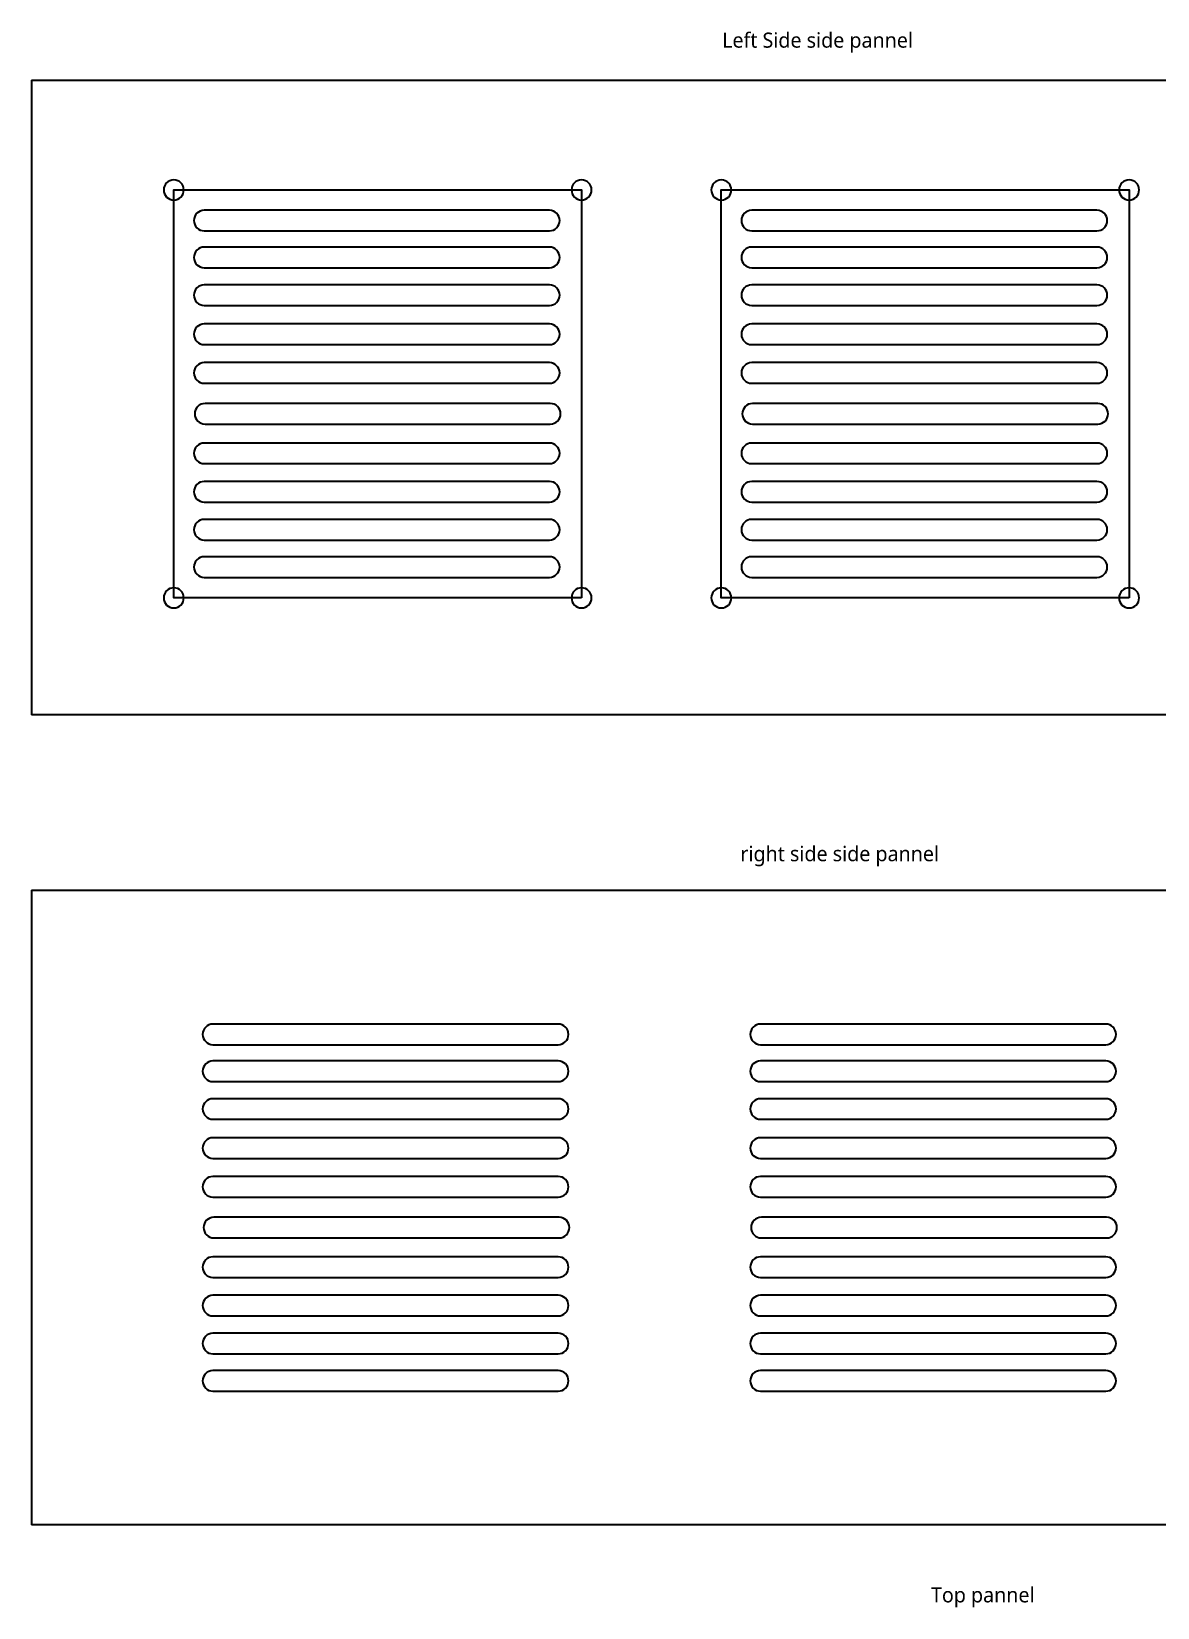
# Model space of a CAD drawing. Header units: inches. Extents: x 4 to 816, y 71 to 808.
# Drawn here: x 441.8 to 656.2, y 425.1 to 725.1 of the extents above; entities that cross this region are included whole.
import ezdxf

# ---------------------------------------------------------------- set-up
doc = ezdxf.new("R2010")
doc.units = ezdxf.units.IN
doc.header["$MEASUREMENT"] = 0
doc.layers.add('Layer 1', color=7, linetype='Continuous')

# ---------------------------------------------------------------- blocks, each defined once
blk = doc.blocks.new('block 41')
at = {"layer": 'Layer 1', "color": 240, "lineweight": 35, "true_color": 0xed1c24}
blk.add_lwpolyline([(441.79, 715.8), (790.74, 715.8), (790.74, 595.01), (441.79, 595.01)], dxfattribs=at)
blk = doc.blocks.new('block 42')
at = {"layer": 'Layer 1', "color": 240, "lineweight": 35, "true_color": 0xed1c24}
blk.add_lwpolyline([(441.79, 715.8), (441.79, 595.01)], dxfattribs=at)
blk = doc.blocks.new('block 49')
at = {"layer": 'Layer 1', "color": 140, "lineweight": 35, "true_color": 0x00adef}
blk.add_lwpolyline([(546.53, 617.26), (468.88, 617.26), (468.88, 694.91), (546.53, 694.91), (546.53, 617.26)], dxfattribs=at)
blk = doc.blocks.new('block 50')
at = {"layer": 'Layer 1', "color": 240, "lineweight": 35, "true_color": 0xed1c24}
blk.add_open_spline([(470.8, 694.91), (470.8, 693.85), (469.94, 692.99), (468.88, 692.99), (467.82, 692.99), (466.97, 693.85), (466.97, 694.91), (466.97, 695.97), (467.82, 696.82), (468.88, 696.82), (469.94, 696.82), (470.8, 695.97), (470.8, 694.91)], degree=3, knots=[0, 0, 0, 0, 1, 1, 1, 2, 2, 2, 3, 3, 3, 4, 4, 4, 4], dxfattribs=at)
blk = doc.blocks.new('block 51')
at = {"layer": 'Layer 1', "color": 240, "lineweight": 35, "true_color": 0xed1c24}
blk.add_open_spline([(548.45, 694.91), (548.45, 693.85), (547.59, 692.99), (546.53, 692.99), (545.48, 692.99), (544.62, 693.85), (544.62, 694.91), (544.62, 695.97), (545.48, 696.82), (546.53, 696.82), (547.59, 696.82), (548.45, 695.97), (548.45, 694.91)], degree=3, knots=[0, 0, 0, 0, 1, 1, 1, 2, 2, 2, 3, 3, 3, 4, 4, 4, 4], dxfattribs=at)
blk = doc.blocks.new('block 52')
at = {"layer": 'Layer 1', "color": 240, "lineweight": 35, "true_color": 0xed1c24}
blk.add_open_spline([(548.45, 617.26), (548.45, 616.2), (547.59, 615.34), (546.53, 615.34), (545.48, 615.34), (544.62, 616.2), (544.62, 617.26), (544.62, 618.31), (545.48, 619.17), (546.53, 619.17), (547.59, 619.17), (548.45, 618.31), (548.45, 617.26)], degree=3, knots=[0, 0, 0, 0, 1, 1, 1, 2, 2, 2, 3, 3, 3, 4, 4, 4, 4], dxfattribs=at)
blk = doc.blocks.new('block 53')
at = {"layer": 'Layer 1', "color": 240, "lineweight": 35, "true_color": 0xed1c24}
blk.add_open_spline([(470.8, 617.26), (470.8, 616.2), (469.94, 615.34), (468.88, 615.34), (467.82, 615.34), (466.97, 616.2), (466.97, 617.26), (466.97, 618.31), (467.82, 619.17), (468.88, 619.17), (469.94, 619.17), (470.8, 618.31), (470.8, 617.26)], degree=3, knots=[0, 0, 0, 0, 1, 1, 1, 2, 2, 2, 3, 3, 3, 4, 4, 4, 4], dxfattribs=at)
blk = doc.blocks.new('block 54')
at = {"layer": 'Layer 1', "color": 240, "lineweight": 35, "true_color": 0xed1c24}
blk.add_open_spline([(540.41, 687.12), (540.41, 687.12), (474.67, 687.12), (474.67, 687.12), (473.59, 687.12), (472.71, 688.01), (472.71, 689.08), (472.71, 690.16), (473.59, 691.05), (474.67, 691.05), (474.67, 691.05), (540.41, 691.05), (540.41, 691.05), (541.49, 691.05), (542.37, 690.16), (542.37, 689.08), (542.37, 688.01), (541.49, 687.12), (540.41, 687.12)], degree=3, knots=[0, 0, 0, 0, 1, 1, 1, 2, 2, 2, 3, 3, 3, 4, 4, 4, 5, 5, 5, 6, 6, 6, 6], dxfattribs=at)
blk = doc.blocks.new('block 55')
at = {"layer": 'Layer 1', "color": 240, "lineweight": 35, "true_color": 0xed1c24}
blk.add_open_spline([(540.41, 680.1), (540.41, 680.1), (474.67, 680.1), (474.67, 680.1), (473.59, 680.1), (472.71, 680.99), (472.71, 682.07), (472.71, 683.14), (473.59, 684.03), (474.67, 684.03), (474.67, 684.03), (540.41, 684.03), (540.41, 684.03), (541.49, 684.03), (542.37, 683.14), (542.37, 682.07), (542.37, 680.99), (541.49, 680.1), (540.41, 680.1)], degree=3, knots=[0, 0, 0, 0, 1, 1, 1, 2, 2, 2, 3, 3, 3, 4, 4, 4, 5, 5, 5, 6, 6, 6, 6], dxfattribs=at)
blk = doc.blocks.new('block 56')
at = {"layer": 'Layer 1', "color": 240, "lineweight": 35, "true_color": 0xed1c24}
blk.add_open_spline([(540.41, 672.92), (540.41, 672.92), (474.67, 672.92), (474.67, 672.92), (473.59, 672.92), (472.71, 673.8), (472.71, 674.88), (472.71, 675.96), (473.59, 676.84), (474.67, 676.84), (474.67, 676.84), (540.41, 676.84), (540.41, 676.84), (541.49, 676.84), (542.37, 675.96), (542.37, 674.88), (542.37, 673.8), (541.49, 672.92), (540.41, 672.92)], degree=3, knots=[0, 0, 0, 0, 1, 1, 1, 2, 2, 2, 3, 3, 3, 4, 4, 4, 5, 5, 5, 6, 6, 6, 6], dxfattribs=at)
blk = doc.blocks.new('block 57')
at = {"layer": 'Layer 1', "color": 240, "lineweight": 35, "true_color": 0xed1c24}
blk.add_open_spline([(540.41, 665.48), (540.41, 665.48), (474.67, 665.48), (474.67, 665.48), (473.59, 665.48), (472.71, 666.36), (472.71, 667.44), (472.71, 668.52), (473.59, 669.4), (474.67, 669.4), (474.67, 669.4), (540.41, 669.4), (540.41, 669.4), (541.49, 669.4), (542.37, 668.52), (542.37, 667.44), (542.37, 666.36), (541.49, 665.48), (540.41, 665.48)], degree=3, knots=[0, 0, 0, 0, 1, 1, 1, 2, 2, 2, 3, 3, 3, 4, 4, 4, 5, 5, 5, 6, 6, 6, 6], dxfattribs=at)
blk = doc.blocks.new('block 58')
at = {"layer": 'Layer 1', "color": 240, "lineweight": 35, "true_color": 0xed1c24}
blk.add_open_spline([(540.41, 658.11), (540.41, 658.11), (474.67, 658.11), (474.67, 658.11), (473.59, 658.11), (472.71, 658.99), (472.71, 660.07), (472.71, 661.15), (473.59, 662.04), (474.67, 662.04), (474.67, 662.04), (540.41, 662.04), (540.41, 662.04), (541.49, 662.04), (542.37, 661.15), (542.37, 660.07), (542.37, 658.99), (541.49, 658.11), (540.41, 658.11)], degree=3, knots=[0, 0, 0, 0, 1, 1, 1, 2, 2, 2, 3, 3, 3, 4, 4, 4, 5, 5, 5, 6, 6, 6, 6], dxfattribs=at)
blk = doc.blocks.new('block 59')
at = {"layer": 'Layer 1', "color": 240, "lineweight": 35, "true_color": 0xed1c24}
blk.add_open_spline([(540.58, 650.35), (540.58, 650.35), (474.84, 650.35), (474.84, 650.35), (473.76, 650.35), (472.87, 651.23), (472.87, 652.31), (472.87, 653.39), (473.76, 654.27), (474.84, 654.27), (474.84, 654.27), (540.58, 654.27), (540.58, 654.27), (541.66, 654.27), (542.54, 653.39), (542.54, 652.31), (542.54, 651.23), (541.66, 650.35), (540.58, 650.35)], degree=3, knots=[0, 0, 0, 0, 1, 1, 1, 2, 2, 2, 3, 3, 3, 4, 4, 4, 5, 5, 5, 6, 6, 6, 6], dxfattribs=at)
blk = doc.blocks.new('block 60')
at = {"layer": 'Layer 1', "color": 240, "lineweight": 35, "true_color": 0xed1c24}
blk.add_open_spline([(540.41, 642.82), (540.41, 642.82), (474.67, 642.82), (474.67, 642.82), (473.59, 642.82), (472.71, 643.7), (472.71, 644.78), (472.71, 645.86), (473.59, 646.74), (474.67, 646.74), (474.67, 646.74), (540.41, 646.74), (540.41, 646.74), (541.49, 646.74), (542.37, 645.86), (542.37, 644.78), (542.37, 643.7), (541.49, 642.82), (540.41, 642.82)], degree=3, knots=[0, 0, 0, 0, 1, 1, 1, 2, 2, 2, 3, 3, 3, 4, 4, 4, 5, 5, 5, 6, 6, 6, 6], dxfattribs=at)
blk = doc.blocks.new('block 61')
at = {"layer": 'Layer 1', "color": 240, "lineweight": 35, "true_color": 0xed1c24}
blk.add_open_spline([(540.41, 635.5), (540.41, 635.5), (474.67, 635.5), (474.67, 635.5), (473.59, 635.5), (472.71, 636.38), (472.71, 637.46), (472.71, 638.54), (473.59, 639.42), (474.67, 639.42), (474.67, 639.42), (540.41, 639.42), (540.41, 639.42), (541.49, 639.42), (542.37, 638.54), (542.37, 637.46), (542.37, 636.38), (541.49, 635.5), (540.41, 635.5)], degree=3, knots=[0, 0, 0, 0, 1, 1, 1, 2, 2, 2, 3, 3, 3, 4, 4, 4, 5, 5, 5, 6, 6, 6, 6], dxfattribs=at)
blk = doc.blocks.new('block 62')
at = {"layer": 'Layer 1', "color": 240, "lineweight": 35, "true_color": 0xed1c24}
blk.add_open_spline([(540.41, 628.28), (540.41, 628.28), (474.67, 628.28), (474.67, 628.28), (473.59, 628.28), (472.71, 629.16), (472.71, 630.24), (472.71, 631.32), (473.59, 632.2), (474.67, 632.2), (474.67, 632.2), (540.41, 632.2), (540.41, 632.2), (541.49, 632.2), (542.37, 631.32), (542.37, 630.24), (542.37, 629.16), (541.49, 628.28), (540.41, 628.28)], degree=3, knots=[0, 0, 0, 0, 1, 1, 1, 2, 2, 2, 3, 3, 3, 4, 4, 4, 5, 5, 5, 6, 6, 6, 6], dxfattribs=at)
blk = doc.blocks.new('block 63')
at = {"layer": 'Layer 1', "color": 240, "lineweight": 35, "true_color": 0xed1c24}
blk.add_open_spline([(540.41, 621.17), (540.41, 621.17), (474.67, 621.17), (474.67, 621.17), (473.59, 621.17), (472.71, 622.06), (472.71, 623.14), (472.71, 624.22), (473.59, 625.1), (474.67, 625.1), (474.67, 625.1), (540.41, 625.1), (540.41, 625.1), (541.49, 625.1), (542.37, 624.22), (542.37, 623.14), (542.37, 622.06), (541.49, 621.17), (540.41, 621.17)], degree=3, knots=[0, 0, 0, 0, 1, 1, 1, 2, 2, 2, 3, 3, 3, 4, 4, 4, 5, 5, 5, 6, 6, 6, 6], dxfattribs=at)
blk = doc.blocks.new('block 64')
at = {"layer": 'Layer 1', "color": 140, "lineweight": 35, "true_color": 0x00adef}
blk.add_lwpolyline([(650.8, 617.26), (573.15, 617.26), (573.15, 694.91), (650.8, 694.91), (650.8, 617.26)], dxfattribs=at)
blk = doc.blocks.new('block 65')
at = {"layer": 'Layer 1', "color": 240, "lineweight": 35, "true_color": 0xed1c24}
blk.add_open_spline([(575.07, 694.91), (575.07, 693.85), (574.21, 692.99), (573.15, 692.99), (572.09, 692.99), (571.23, 693.85), (571.23, 694.91), (571.23, 695.97), (572.09, 696.82), (573.15, 696.82), (574.21, 696.82), (575.07, 695.97), (575.07, 694.91)], degree=3, knots=[0, 0, 0, 0, 1, 1, 1, 2, 2, 2, 3, 3, 3, 4, 4, 4, 4], dxfattribs=at)
blk = doc.blocks.new('block 66')
at = {"layer": 'Layer 1', "color": 240, "lineweight": 35, "true_color": 0xed1c24}
blk.add_open_spline([(652.72, 694.91), (652.72, 693.85), (651.86, 692.99), (650.8, 692.99), (649.74, 692.99), (648.89, 693.85), (648.89, 694.91), (648.89, 695.97), (649.74, 696.82), (650.8, 696.82), (651.86, 696.82), (652.72, 695.97), (652.72, 694.91)], degree=3, knots=[0, 0, 0, 0, 1, 1, 1, 2, 2, 2, 3, 3, 3, 4, 4, 4, 4], dxfattribs=at)
blk = doc.blocks.new('block 67')
at = {"layer": 'Layer 1', "color": 240, "lineweight": 35, "true_color": 0xed1c24}
blk.add_open_spline([(652.72, 617.26), (652.72, 616.2), (651.86, 615.34), (650.8, 615.34), (649.74, 615.34), (648.89, 616.2), (648.89, 617.26), (648.89, 618.31), (649.74, 619.17), (650.8, 619.17), (651.86, 619.17), (652.72, 618.31), (652.72, 617.26)], degree=3, knots=[0, 0, 0, 0, 1, 1, 1, 2, 2, 2, 3, 3, 3, 4, 4, 4, 4], dxfattribs=at)
blk = doc.blocks.new('block 68')
at = {"layer": 'Layer 1', "color": 240, "lineweight": 35, "true_color": 0xed1c24}
blk.add_open_spline([(575.07, 617.26), (575.07, 616.2), (574.21, 615.34), (573.15, 615.34), (572.09, 615.34), (571.23, 616.2), (571.23, 617.26), (571.23, 618.31), (572.09, 619.17), (573.15, 619.17), (574.21, 619.17), (575.07, 618.31), (575.07, 617.26)], degree=3, knots=[0, 0, 0, 0, 1, 1, 1, 2, 2, 2, 3, 3, 3, 4, 4, 4, 4], dxfattribs=at)
blk = doc.blocks.new('block 69')
at = {"layer": 'Layer 1', "color": 240, "lineweight": 35, "true_color": 0xed1c24}
blk.add_open_spline([(644.68, 687.12), (644.68, 687.12), (578.94, 687.12), (578.94, 687.12), (577.86, 687.12), (576.97, 688.01), (576.97, 689.08), (576.97, 690.16), (577.86, 691.05), (578.94, 691.05), (578.94, 691.05), (644.68, 691.05), (644.68, 691.05), (645.76, 691.05), (646.64, 690.16), (646.64, 689.08), (646.64, 688.01), (645.76, 687.12), (644.68, 687.12)], degree=3, knots=[0, 0, 0, 0, 1, 1, 1, 2, 2, 2, 3, 3, 3, 4, 4, 4, 5, 5, 5, 6, 6, 6, 6], dxfattribs=at)
blk = doc.blocks.new('block 70')
at = {"layer": 'Layer 1', "color": 240, "lineweight": 35, "true_color": 0xed1c24}
blk.add_open_spline([(644.68, 680.1), (644.68, 680.1), (578.94, 680.1), (578.94, 680.1), (577.86, 680.1), (576.97, 680.99), (576.97, 682.07), (576.97, 683.14), (577.86, 684.03), (578.94, 684.03), (578.94, 684.03), (644.68, 684.03), (644.68, 684.03), (645.76, 684.03), (646.64, 683.14), (646.64, 682.07), (646.64, 680.99), (645.76, 680.1), (644.68, 680.1)], degree=3, knots=[0, 0, 0, 0, 1, 1, 1, 2, 2, 2, 3, 3, 3, 4, 4, 4, 5, 5, 5, 6, 6, 6, 6], dxfattribs=at)
blk = doc.blocks.new('block 71')
at = {"layer": 'Layer 1', "color": 240, "lineweight": 35, "true_color": 0xed1c24}
blk.add_open_spline([(644.68, 672.92), (644.68, 672.92), (578.94, 672.92), (578.94, 672.92), (577.86, 672.92), (576.97, 673.8), (576.97, 674.88), (576.97, 675.96), (577.86, 676.84), (578.94, 676.84), (578.94, 676.84), (644.68, 676.84), (644.68, 676.84), (645.76, 676.84), (646.64, 675.96), (646.64, 674.88), (646.64, 673.8), (645.76, 672.92), (644.68, 672.92)], degree=3, knots=[0, 0, 0, 0, 1, 1, 1, 2, 2, 2, 3, 3, 3, 4, 4, 4, 5, 5, 5, 6, 6, 6, 6], dxfattribs=at)
blk = doc.blocks.new('block 72')
at = {"layer": 'Layer 1', "color": 240, "lineweight": 35, "true_color": 0xed1c24}
blk.add_open_spline([(644.68, 665.48), (644.68, 665.48), (578.94, 665.48), (578.94, 665.48), (577.86, 665.48), (576.97, 666.36), (576.97, 667.44), (576.97, 668.52), (577.86, 669.4), (578.94, 669.4), (578.94, 669.4), (644.68, 669.4), (644.68, 669.4), (645.76, 669.4), (646.64, 668.52), (646.64, 667.44), (646.64, 666.36), (645.76, 665.48), (644.68, 665.48)], degree=3, knots=[0, 0, 0, 0, 1, 1, 1, 2, 2, 2, 3, 3, 3, 4, 4, 4, 5, 5, 5, 6, 6, 6, 6], dxfattribs=at)
blk = doc.blocks.new('block 73')
at = {"layer": 'Layer 1', "color": 240, "lineweight": 35, "true_color": 0xed1c24}
blk.add_open_spline([(644.68, 658.11), (644.68, 658.11), (578.94, 658.11), (578.94, 658.11), (577.86, 658.11), (576.97, 658.99), (576.97, 660.07), (576.97, 661.15), (577.86, 662.04), (578.94, 662.04), (578.94, 662.04), (644.68, 662.04), (644.68, 662.04), (645.76, 662.04), (646.64, 661.15), (646.64, 660.07), (646.64, 658.99), (645.76, 658.11), (644.68, 658.11)], degree=3, knots=[0, 0, 0, 0, 1, 1, 1, 2, 2, 2, 3, 3, 3, 4, 4, 4, 5, 5, 5, 6, 6, 6, 6], dxfattribs=at)
blk = doc.blocks.new('block 74')
at = {"layer": 'Layer 1', "color": 240, "lineweight": 35, "true_color": 0xed1c24}
blk.add_open_spline([(644.85, 650.35), (644.85, 650.35), (579.11, 650.35), (579.11, 650.35), (578.03, 650.35), (577.14, 651.23), (577.14, 652.31), (577.14, 653.39), (578.03, 654.27), (579.11, 654.27), (579.11, 654.27), (644.85, 654.27), (644.85, 654.27), (645.93, 654.27), (646.81, 653.39), (646.81, 652.31), (646.81, 651.23), (645.93, 650.35), (644.85, 650.35)], degree=3, knots=[0, 0, 0, 0, 1, 1, 1, 2, 2, 2, 3, 3, 3, 4, 4, 4, 5, 5, 5, 6, 6, 6, 6], dxfattribs=at)
blk = doc.blocks.new('block 75')
at = {"layer": 'Layer 1', "color": 240, "lineweight": 35, "true_color": 0xed1c24}
blk.add_open_spline([(644.68, 642.82), (644.68, 642.82), (578.94, 642.82), (578.94, 642.82), (577.86, 642.82), (576.97, 643.7), (576.97, 644.78), (576.97, 645.86), (577.86, 646.74), (578.94, 646.74), (578.94, 646.74), (644.68, 646.74), (644.68, 646.74), (645.76, 646.74), (646.64, 645.86), (646.64, 644.78), (646.64, 643.7), (645.76, 642.82), (644.68, 642.82)], degree=3, knots=[0, 0, 0, 0, 1, 1, 1, 2, 2, 2, 3, 3, 3, 4, 4, 4, 5, 5, 5, 6, 6, 6, 6], dxfattribs=at)
blk = doc.blocks.new('block 76')
at = {"layer": 'Layer 1', "color": 240, "lineweight": 35, "true_color": 0xed1c24}
blk.add_open_spline([(644.68, 635.5), (644.68, 635.5), (578.94, 635.5), (578.94, 635.5), (577.86, 635.5), (576.97, 636.38), (576.97, 637.46), (576.97, 638.54), (577.86, 639.42), (578.94, 639.42), (578.94, 639.42), (644.68, 639.42), (644.68, 639.42), (645.76, 639.42), (646.64, 638.54), (646.64, 637.46), (646.64, 636.38), (645.76, 635.5), (644.68, 635.5)], degree=3, knots=[0, 0, 0, 0, 1, 1, 1, 2, 2, 2, 3, 3, 3, 4, 4, 4, 5, 5, 5, 6, 6, 6, 6], dxfattribs=at)
blk = doc.blocks.new('block 77')
at = {"layer": 'Layer 1', "color": 240, "lineweight": 35, "true_color": 0xed1c24}
blk.add_open_spline([(644.68, 628.28), (644.68, 628.28), (578.94, 628.28), (578.94, 628.28), (577.86, 628.28), (576.97, 629.16), (576.97, 630.24), (576.97, 631.32), (577.86, 632.2), (578.94, 632.2), (578.94, 632.2), (644.68, 632.2), (644.68, 632.2), (645.76, 632.2), (646.64, 631.32), (646.64, 630.24), (646.64, 629.16), (645.76, 628.28), (644.68, 628.28)], degree=3, knots=[0, 0, 0, 0, 1, 1, 1, 2, 2, 2, 3, 3, 3, 4, 4, 4, 5, 5, 5, 6, 6, 6, 6], dxfattribs=at)
blk = doc.blocks.new('block 78')
at = {"layer": 'Layer 1', "color": 240, "lineweight": 35, "true_color": 0xed1c24}
blk.add_open_spline([(644.68, 621.17), (644.68, 621.17), (578.94, 621.17), (578.94, 621.17), (577.86, 621.17), (576.97, 622.06), (576.97, 623.14), (576.97, 624.22), (577.86, 625.1), (578.94, 625.1), (578.94, 625.1), (644.68, 625.1), (644.68, 625.1), (645.76, 625.1), (646.64, 624.22), (646.64, 623.14), (646.64, 622.06), (645.76, 621.17), (644.68, 621.17)], degree=3, knots=[0, 0, 0, 0, 1, 1, 1, 2, 2, 2, 3, 3, 3, 4, 4, 4, 5, 5, 5, 6, 6, 6, 6], dxfattribs=at)
blk = doc.blocks.new('block 180')
at = {"layer": 'Layer 1', "color": 240, "lineweight": 35, "true_color": 0xed1c24}
blk.add_lwpolyline([(441.79, 561.61), (790.74, 561.61), (790.74, 440.81), (441.79, 440.81)], dxfattribs=at)
blk = doc.blocks.new('block 181')
at = {"layer": 'Layer 1', "color": 240, "lineweight": 35, "true_color": 0xed1c24}
blk.add_lwpolyline([(441.79, 561.61), (441.79, 440.81)], dxfattribs=at)
blk = doc.blocks.new('block 182')
at = {"layer": 'Layer 1', "color": 240, "lineweight": 35, "true_color": 0xed1c24}
blk.add_open_spline([(542.09, 532.22), (542.09, 532.22), (476.35, 532.22), (476.35, 532.22), (475.27, 532.22), (474.38, 533.1), (474.38, 534.18), (474.38, 535.26), (475.27, 536.15), (476.35, 536.15), (476.35, 536.15), (542.09, 536.15), (542.09, 536.15), (543.17, 536.15), (544.05, 535.26), (544.05, 534.18), (544.05, 533.1), (543.17, 532.22), (542.09, 532.22)], degree=3, knots=[0, 0, 0, 0, 1, 1, 1, 2, 2, 2, 3, 3, 3, 4, 4, 4, 5, 5, 5, 6, 6, 6, 6], dxfattribs=at)
blk = doc.blocks.new('block 183')
at = {"layer": 'Layer 1', "color": 240, "lineweight": 35, "true_color": 0xed1c24}
blk.add_open_spline([(542.09, 525.2), (542.09, 525.2), (476.35, 525.2), (476.35, 525.2), (475.27, 525.2), (474.38, 526.08), (474.38, 527.16), (474.38, 528.24), (475.27, 529.13), (476.35, 529.13), (476.35, 529.13), (542.09, 529.13), (542.09, 529.13), (543.17, 529.13), (544.05, 528.24), (544.05, 527.16), (544.05, 526.08), (543.17, 525.2), (542.09, 525.2)], degree=3, knots=[0, 0, 0, 0, 1, 1, 1, 2, 2, 2, 3, 3, 3, 4, 4, 4, 5, 5, 5, 6, 6, 6, 6], dxfattribs=at)
blk = doc.blocks.new('block 184')
at = {"layer": 'Layer 1', "color": 240, "lineweight": 35, "true_color": 0xed1c24}
blk.add_open_spline([(542.09, 518.02), (542.09, 518.02), (476.35, 518.02), (476.35, 518.02), (475.27, 518.02), (474.38, 518.9), (474.38, 519.98), (474.38, 521.06), (475.27, 521.94), (476.35, 521.94), (476.35, 521.94), (542.09, 521.94), (542.09, 521.94), (543.17, 521.94), (544.05, 521.06), (544.05, 519.98), (544.05, 518.9), (543.17, 518.02), (542.09, 518.02)], degree=3, knots=[0, 0, 0, 0, 1, 1, 1, 2, 2, 2, 3, 3, 3, 4, 4, 4, 5, 5, 5, 6, 6, 6, 6], dxfattribs=at)
blk = doc.blocks.new('block 185')
at = {"layer": 'Layer 1', "color": 240, "lineweight": 35, "true_color": 0xed1c24}
blk.add_open_spline([(542.09, 510.58), (542.09, 510.58), (476.35, 510.58), (476.35, 510.58), (475.27, 510.58), (474.38, 511.46), (474.38, 512.54), (474.38, 513.62), (475.27, 514.5), (476.35, 514.5), (476.35, 514.5), (542.09, 514.5), (542.09, 514.5), (543.17, 514.5), (544.05, 513.62), (544.05, 512.54), (544.05, 511.46), (543.17, 510.58), (542.09, 510.58)], degree=3, knots=[0, 0, 0, 0, 1, 1, 1, 2, 2, 2, 3, 3, 3, 4, 4, 4, 5, 5, 5, 6, 6, 6, 6], dxfattribs=at)
blk = doc.blocks.new('block 186')
at = {"layer": 'Layer 1', "color": 240, "lineweight": 35, "true_color": 0xed1c24}
blk.add_open_spline([(542.09, 503.21), (542.09, 503.21), (476.35, 503.21), (476.35, 503.21), (475.27, 503.21), (474.38, 504.09), (474.38, 505.17), (474.38, 506.25), (475.27, 507.13), (476.35, 507.13), (476.35, 507.13), (542.09, 507.13), (542.09, 507.13), (543.17, 507.13), (544.05, 506.25), (544.05, 505.17), (544.05, 504.09), (543.17, 503.21), (542.09, 503.21)], degree=3, knots=[0, 0, 0, 0, 1, 1, 1, 2, 2, 2, 3, 3, 3, 4, 4, 4, 5, 5, 5, 6, 6, 6, 6], dxfattribs=at)
blk = doc.blocks.new('block 187')
at = {"layer": 'Layer 1', "color": 240, "lineweight": 35, "true_color": 0xed1c24}
blk.add_open_spline([(542.26, 495.44), (542.26, 495.44), (476.51, 495.44), (476.51, 495.44), (475.44, 495.44), (474.55, 496.33), (474.55, 497.41), (474.55, 498.49), (475.44, 499.37), (476.51, 499.37), (476.51, 499.37), (542.26, 499.37), (542.26, 499.37), (543.34, 499.37), (544.22, 498.49), (544.22, 497.41), (544.22, 496.33), (543.34, 495.44), (542.26, 495.44)], degree=3, knots=[0, 0, 0, 0, 1, 1, 1, 2, 2, 2, 3, 3, 3, 4, 4, 4, 5, 5, 5, 6, 6, 6, 6], dxfattribs=at)
blk = doc.blocks.new('block 188')
at = {"layer": 'Layer 1', "color": 240, "lineweight": 35, "true_color": 0xed1c24}
blk.add_open_spline([(542.09, 487.92), (542.09, 487.92), (476.35, 487.92), (476.35, 487.92), (475.27, 487.92), (474.38, 488.8), (474.38, 489.88), (474.38, 490.96), (475.27, 491.84), (476.35, 491.84), (476.35, 491.84), (542.09, 491.84), (542.09, 491.84), (543.17, 491.84), (544.05, 490.96), (544.05, 489.88), (544.05, 488.8), (543.17, 487.92), (542.09, 487.92)], degree=3, knots=[0, 0, 0, 0, 1, 1, 1, 2, 2, 2, 3, 3, 3, 4, 4, 4, 5, 5, 5, 6, 6, 6, 6], dxfattribs=at)
blk = doc.blocks.new('block 189')
at = {"layer": 'Layer 1', "color": 240, "lineweight": 35, "true_color": 0xed1c24}
blk.add_open_spline([(542.09, 480.6), (542.09, 480.6), (476.35, 480.6), (476.35, 480.6), (475.27, 480.6), (474.38, 481.48), (474.38, 482.56), (474.38, 483.64), (475.27, 484.52), (476.35, 484.52), (476.35, 484.52), (542.09, 484.52), (542.09, 484.52), (543.17, 484.52), (544.05, 483.64), (544.05, 482.56), (544.05, 481.48), (543.17, 480.6), (542.09, 480.6)], degree=3, knots=[0, 0, 0, 0, 1, 1, 1, 2, 2, 2, 3, 3, 3, 4, 4, 4, 5, 5, 5, 6, 6, 6, 6], dxfattribs=at)
blk = doc.blocks.new('block 190')
at = {"layer": 'Layer 1', "color": 240, "lineweight": 35, "true_color": 0xed1c24}
blk.add_open_spline([(542.09, 473.38), (542.09, 473.38), (476.35, 473.38), (476.35, 473.38), (475.27, 473.38), (474.38, 474.26), (474.38, 475.34), (474.38, 476.42), (475.27, 477.3), (476.35, 477.3), (476.35, 477.3), (542.09, 477.3), (542.09, 477.3), (543.17, 477.3), (544.05, 476.42), (544.05, 475.34), (544.05, 474.26), (543.17, 473.38), (542.09, 473.38)], degree=3, knots=[0, 0, 0, 0, 1, 1, 1, 2, 2, 2, 3, 3, 3, 4, 4, 4, 5, 5, 5, 6, 6, 6, 6], dxfattribs=at)
blk = doc.blocks.new('block 191')
at = {"layer": 'Layer 1', "color": 240, "lineweight": 35, "true_color": 0xed1c24}
blk.add_open_spline([(542.09, 466.27), (542.09, 466.27), (476.35, 466.27), (476.35, 466.27), (475.27, 466.27), (474.38, 467.16), (474.38, 468.24), (474.38, 469.31), (475.27, 470.2), (476.35, 470.2), (476.35, 470.2), (542.09, 470.2), (542.09, 470.2), (543.17, 470.2), (544.05, 469.31), (544.05, 468.24), (544.05, 467.16), (543.17, 466.27), (542.09, 466.27)], degree=3, knots=[0, 0, 0, 0, 1, 1, 1, 2, 2, 2, 3, 3, 3, 4, 4, 4, 5, 5, 5, 6, 6, 6, 6], dxfattribs=at)
blk = doc.blocks.new('block 192')
at = {"layer": 'Layer 1', "color": 240, "lineweight": 35, "true_color": 0xed1c24}
blk.add_open_spline([(646.36, 532.22), (646.36, 532.22), (580.61, 532.22), (580.61, 532.22), (579.53, 532.22), (578.65, 533.1), (578.65, 534.18), (578.65, 535.26), (579.53, 536.15), (580.61, 536.15), (580.61, 536.15), (646.36, 536.15), (646.36, 536.15), (647.44, 536.15), (648.32, 535.26), (648.32, 534.18), (648.32, 533.1), (647.44, 532.22), (646.36, 532.22)], degree=3, knots=[0, 0, 0, 0, 1, 1, 1, 2, 2, 2, 3, 3, 3, 4, 4, 4, 5, 5, 5, 6, 6, 6, 6], dxfattribs=at)
blk = doc.blocks.new('block 193')
at = {"layer": 'Layer 1', "color": 240, "lineweight": 35, "true_color": 0xed1c24}
blk.add_open_spline([(646.36, 525.2), (646.36, 525.2), (580.61, 525.2), (580.61, 525.2), (579.53, 525.2), (578.65, 526.08), (578.65, 527.16), (578.65, 528.24), (579.53, 529.13), (580.61, 529.13), (580.61, 529.13), (646.36, 529.13), (646.36, 529.13), (647.44, 529.13), (648.32, 528.24), (648.32, 527.16), (648.32, 526.08), (647.44, 525.2), (646.36, 525.2)], degree=3, knots=[0, 0, 0, 0, 1, 1, 1, 2, 2, 2, 3, 3, 3, 4, 4, 4, 5, 5, 5, 6, 6, 6, 6], dxfattribs=at)
blk = doc.blocks.new('block 194')
at = {"layer": 'Layer 1', "color": 240, "lineweight": 35, "true_color": 0xed1c24}
blk.add_open_spline([(646.36, 518.02), (646.36, 518.02), (580.61, 518.02), (580.61, 518.02), (579.53, 518.02), (578.65, 518.9), (578.65, 519.98), (578.65, 521.06), (579.53, 521.94), (580.61, 521.94), (580.61, 521.94), (646.36, 521.94), (646.36, 521.94), (647.44, 521.94), (648.32, 521.06), (648.32, 519.98), (648.32, 518.9), (647.44, 518.02), (646.36, 518.02)], degree=3, knots=[0, 0, 0, 0, 1, 1, 1, 2, 2, 2, 3, 3, 3, 4, 4, 4, 5, 5, 5, 6, 6, 6, 6], dxfattribs=at)
blk = doc.blocks.new('block 195')
at = {"layer": 'Layer 1', "color": 240, "lineweight": 35, "true_color": 0xed1c24}
blk.add_open_spline([(646.36, 510.58), (646.36, 510.58), (580.61, 510.58), (580.61, 510.58), (579.53, 510.58), (578.65, 511.46), (578.65, 512.54), (578.65, 513.62), (579.53, 514.5), (580.61, 514.5), (580.61, 514.5), (646.36, 514.5), (646.36, 514.5), (647.44, 514.5), (648.32, 513.62), (648.32, 512.54), (648.32, 511.46), (647.44, 510.58), (646.36, 510.58)], degree=3, knots=[0, 0, 0, 0, 1, 1, 1, 2, 2, 2, 3, 3, 3, 4, 4, 4, 5, 5, 5, 6, 6, 6, 6], dxfattribs=at)
blk = doc.blocks.new('block 196')
at = {"layer": 'Layer 1', "color": 240, "lineweight": 35, "true_color": 0xed1c24}
blk.add_open_spline([(646.36, 503.21), (646.36, 503.21), (580.61, 503.21), (580.61, 503.21), (579.53, 503.21), (578.65, 504.09), (578.65, 505.17), (578.65, 506.25), (579.53, 507.13), (580.61, 507.13), (580.61, 507.13), (646.36, 507.13), (646.36, 507.13), (647.44, 507.13), (648.32, 506.25), (648.32, 505.17), (648.32, 504.09), (647.44, 503.21), (646.36, 503.21)], degree=3, knots=[0, 0, 0, 0, 1, 1, 1, 2, 2, 2, 3, 3, 3, 4, 4, 4, 5, 5, 5, 6, 6, 6, 6], dxfattribs=at)
blk = doc.blocks.new('block 197')
at = {"layer": 'Layer 1', "color": 240, "lineweight": 35, "true_color": 0xed1c24}
blk.add_open_spline([(646.53, 495.44), (646.53, 495.44), (580.78, 495.44), (580.78, 495.44), (579.7, 495.44), (578.82, 496.33), (578.82, 497.41), (578.82, 498.49), (579.7, 499.37), (580.78, 499.37), (580.78, 499.37), (646.53, 499.37), (646.53, 499.37), (647.61, 499.37), (648.49, 498.49), (648.49, 497.41), (648.49, 496.33), (647.61, 495.44), (646.53, 495.44)], degree=3, knots=[0, 0, 0, 0, 1, 1, 1, 2, 2, 2, 3, 3, 3, 4, 4, 4, 5, 5, 5, 6, 6, 6, 6], dxfattribs=at)
blk = doc.blocks.new('block 198')
at = {"layer": 'Layer 1', "color": 240, "lineweight": 35, "true_color": 0xed1c24}
blk.add_open_spline([(646.36, 487.92), (646.36, 487.92), (580.61, 487.92), (580.61, 487.92), (579.53, 487.92), (578.65, 488.8), (578.65, 489.88), (578.65, 490.96), (579.53, 491.84), (580.61, 491.84), (580.61, 491.84), (646.36, 491.84), (646.36, 491.84), (647.44, 491.84), (648.32, 490.96), (648.32, 489.88), (648.32, 488.8), (647.44, 487.92), (646.36, 487.92)], degree=3, knots=[0, 0, 0, 0, 1, 1, 1, 2, 2, 2, 3, 3, 3, 4, 4, 4, 5, 5, 5, 6, 6, 6, 6], dxfattribs=at)
blk = doc.blocks.new('block 199')
at = {"layer": 'Layer 1', "color": 240, "lineweight": 35, "true_color": 0xed1c24}
blk.add_open_spline([(646.36, 480.6), (646.36, 480.6), (580.61, 480.6), (580.61, 480.6), (579.53, 480.6), (578.65, 481.48), (578.65, 482.56), (578.65, 483.64), (579.53, 484.52), (580.61, 484.52), (580.61, 484.52), (646.36, 484.52), (646.36, 484.52), (647.44, 484.52), (648.32, 483.64), (648.32, 482.56), (648.32, 481.48), (647.44, 480.6), (646.36, 480.6)], degree=3, knots=[0, 0, 0, 0, 1, 1, 1, 2, 2, 2, 3, 3, 3, 4, 4, 4, 5, 5, 5, 6, 6, 6, 6], dxfattribs=at)
blk = doc.blocks.new('block 200')
at = {"layer": 'Layer 1', "color": 240, "lineweight": 35, "true_color": 0xed1c24}
blk.add_open_spline([(646.36, 473.38), (646.36, 473.38), (580.61, 473.38), (580.61, 473.38), (579.53, 473.38), (578.65, 474.26), (578.65, 475.34), (578.65, 476.42), (579.53, 477.3), (580.61, 477.3), (580.61, 477.3), (646.36, 477.3), (646.36, 477.3), (647.44, 477.3), (648.32, 476.42), (648.32, 475.34), (648.32, 474.26), (647.44, 473.38), (646.36, 473.38)], degree=3, knots=[0, 0, 0, 0, 1, 1, 1, 2, 2, 2, 3, 3, 3, 4, 4, 4, 5, 5, 5, 6, 6, 6, 6], dxfattribs=at)
blk = doc.blocks.new('block 201')
at = {"layer": 'Layer 1', "color": 240, "lineweight": 35, "true_color": 0xed1c24}
blk.add_open_spline([(646.36, 466.27), (646.36, 466.27), (580.61, 466.27), (580.61, 466.27), (579.53, 466.27), (578.65, 467.16), (578.65, 468.24), (578.65, 469.31), (579.53, 470.2), (580.61, 470.2), (580.61, 470.2), (646.36, 470.2), (646.36, 470.2), (647.44, 470.2), (648.32, 469.31), (648.32, 468.24), (648.32, 467.16), (647.44, 466.27), (646.36, 466.27)], degree=3, knots=[0, 0, 0, 0, 1, 1, 1, 2, 2, 2, 3, 3, 3, 4, 4, 4, 5, 5, 5, 6, 6, 6, 6], dxfattribs=at)
blk = doc.blocks.new('block 290')
at = {"layer": 'Layer 1', "color": 250, "true_color": 0x231f20, "insert": (573.31, 721.02), "char_height": 2.8733, "attachment_point": 7}
blk.add_mtext('\\fLucida Sans Unicode|b0|i0|c0|p34;\\W1;Left Side side pannel', dxfattribs=at)
blk = doc.blocks.new('block 291')
at = {"layer": 'Layer 1', "color": 250, "true_color": 0x231f20, "insert": (576.77, 566.17), "char_height": 2.8733, "attachment_point": 7}
blk.add_mtext('\\fLucida Sans Unicode|b0|i0|c0|p34;\\W1;right side side pannel', dxfattribs=at)
blk = doc.blocks.new('block 294')
at = {"layer": 'Layer 1', "color": 250, "true_color": 0x231f20, "insert": (613.08, 425.1), "char_height": 2.8733, "attachment_point": 7}
blk.add_mtext('\\fLucida Sans Unicode|b0|i0|c0|p34;\\W1;Top pannel', dxfattribs=at)

msp = doc.modelspace()

# ---------------------------------------------------------------- block references
at = {"layer": 'Layer 1'}
for name in ['block 290', 'block 41', 'block 42', 'block 50', 'block 51', 'block 65', 'block 66', 'block 49', 'block 64', 'block 54', 'block 69', 'block 55', 'block 70', 'block 56', 'block 71', 'block 57', 'block 72', 'block 58', 'block 73', 'block 59', 'block 74', 'block 60', 'block 75', 'block 61', 'block 76', 'block 62', 'block 77', 'block 63', 'block 78', 'block 53', 'block 52', 'block 68', 'block 67', 'block 291', 'block 180', 'block 181', 'block 182', 'block 192', 'block 183', 'block 193', 'block 184', 'block 194', 'block 185', 'block 195', 'block 186', 'block 196', 'block 187', 'block 197', 'block 188', 'block 198', 'block 189', 'block 199', 'block 190', 'block 200', 'block 191', 'block 201', 'block 294']:
    msp.add_blockref(name, (0, 0), dxfattribs=at)

doc.saveas('drawing.dxf')
